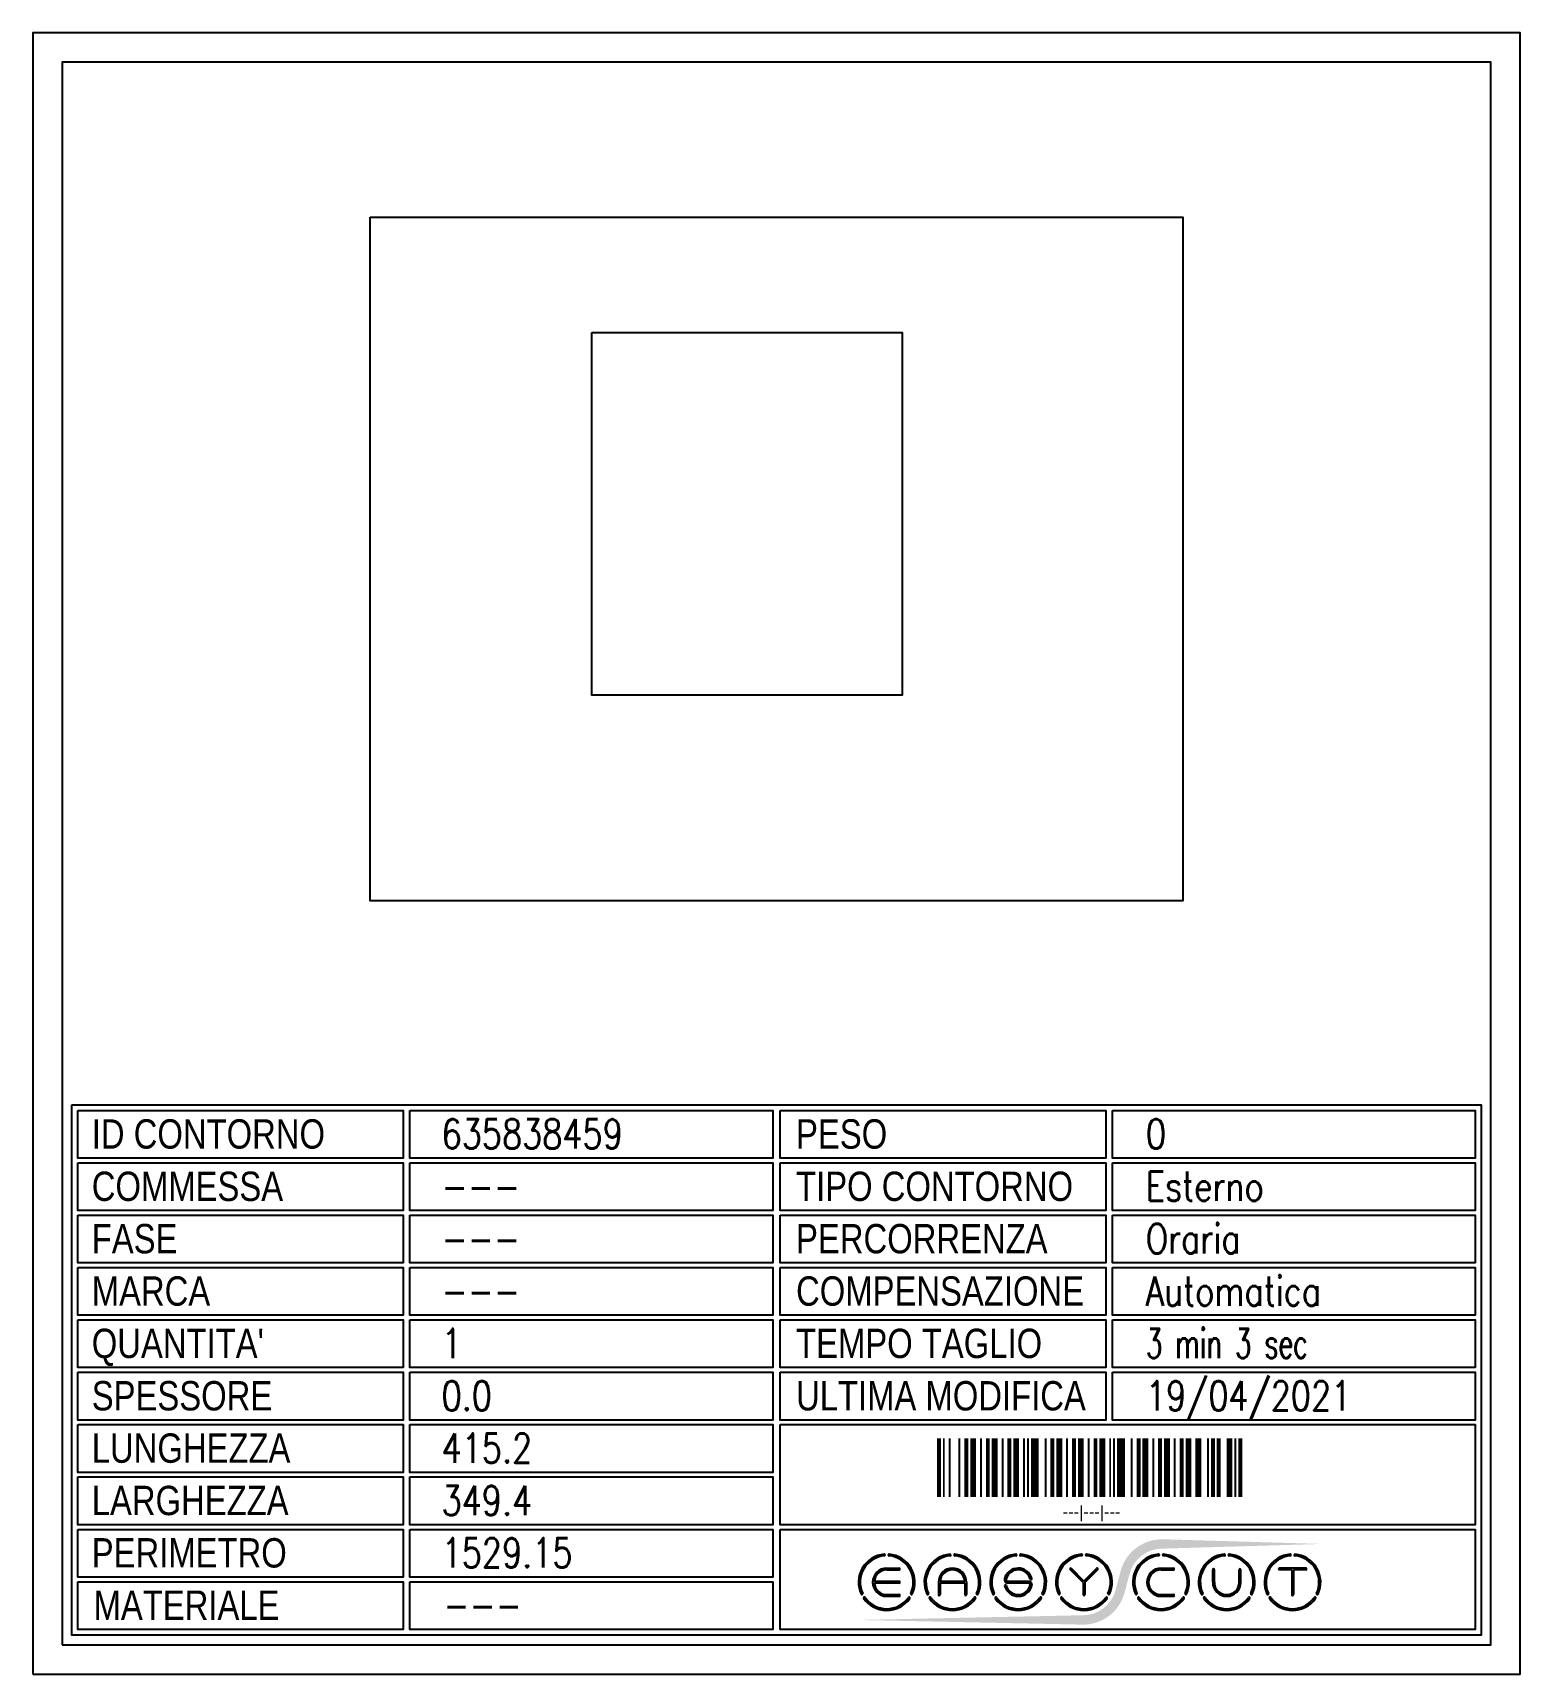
# Model space of a CAD drawing. Header units: millimetres. Extents: x -16874 to 48937, y 0 to 27575.
# Drawn here: x 33496 to 34256, y 3357 to 4196 of the extents above; entities that cross this region are included whole.
import ezdxf
from ezdxf.enums import TextEntityAlignment as Align

# ---------------------------------------------------------------- set-up
doc = ezdxf.new("R2010")
doc.units = ezdxf.units.MM
doc.styles.add('EasyCutStyle', font='romans.shx', dxfattribs={"width": 0.8})
doc.styles.add('EasyCutStyle1', font='arial.ttf', dxfattribs={"width": 0.8})
doc.styles.get("Standard").update_dxf_attribs({"font": 'arial.ttf'})

# ---------------------------------------------------------------- blocks, each defined once
blk = doc.blocks.new('*U10')
at = {"color": 5}
blk.add_lwpolyline([(0, 0), (760, 0), (760, 839), (0, 839)], close=True, dxfattribs=at)
at = {"color": 7}
blk.add_lwpolyline([(15, 15), (745, 15), (745, 824), (15, 824)], close=True, dxfattribs=at)
at = {"color": 253}
blk.add_lwpolyline([(20, 291), (740, 291), (740, 20), (20, 20)], close=True, dxfattribs=at)
at = {"color": 2}
for points in [[(22.95, 288.14), (189.28, 288.14), (189.28, 263.73), (22.95, 263.73)], [(22.95, 288.14), (189.28, 288.14), (189.28, 263.73), (22.95, 263.73)], [(381.93, 288.14), (548.25, 288.14), (548.25, 263.73), (381.93, 263.73)], [(22.95, 261.38), (189.28, 261.38), (189.28, 236.97), (22.95, 236.97)], [(381.93, 261.38), (548.25, 261.38), (548.25, 236.97), (381.93, 236.97)], [(22.95, 234.61), (189.28, 234.61), (189.28, 210.2), (22.95, 210.2)], [(381.93, 234.61), (548.25, 234.61), (548.25, 210.2), (381.93, 210.2)], [(22.95, 207.85), (189.28, 207.85), (189.28, 183.44), (22.95, 183.44)], [(381.93, 207.85), (548.25, 207.85), (548.25, 183.44), (381.93, 183.44)], [(22.95, 181.09), (189.28, 181.09), (189.28, 156.68), (22.95, 156.68)], [(381.93, 181.09), (548.25, 181.09), (548.25, 156.68), (381.93, 156.68)], [(22.95, 154.32), (189.28, 154.32), (189.28, 129.91), (22.95, 129.91)], [(381.93, 154.32), (548.25, 154.32), (548.25, 129.91), (381.93, 129.91)], [(22.95, 127.56), (189.28, 127.56), (189.28, 103.15), (22.95, 103.15)], [(22.95, 100.8), (189.28, 100.8), (189.28, 76.39), (22.95, 76.39)], [(22.95, 74.03), (189.28, 74.03), (189.28, 49.62), (22.95, 49.62)], [(22.95, 47.27), (189.28, 47.27), (189.28, 22.86), (22.95, 22.86)]]:
    blk.add_lwpolyline(points, close=True, dxfattribs=at)
at = {"color": 1}
for points in [[(192.67, 288.14), (378.07, 288.14), (378.07, 263.73), (192.67, 263.73)], [(551.65, 288.14), (737.05, 288.14), (737.05, 263.73), (551.65, 263.73)], [(192.67, 261.38), (378.07, 261.38), (378.07, 236.97), (192.67, 236.97)], [(551.65, 261.38), (737.05, 261.38), (737.05, 236.97), (551.65, 236.97)], [(192.67, 234.61), (378.07, 234.61), (378.07, 210.2), (192.67, 210.2)], [(551.65, 234.61), (737.05, 234.61), (737.05, 210.2), (551.65, 210.2)], [(192.67, 207.85), (378.07, 207.85), (378.07, 183.44), (192.67, 183.44)], [(551.65, 207.85), (737.05, 207.85), (737.05, 183.44), (551.65, 183.44)], [(192.67, 181.09), (378.07, 181.09), (378.07, 156.68), (192.67, 156.68)], [(551.65, 181.09), (737.05, 181.09), (737.05, 156.68), (551.65, 156.68)], [(192.67, 154.32), (378.07, 154.32), (378.07, 129.91), (192.67, 129.91)], [(551.65, 154.32), (737.05, 154.32), (737.05, 129.91), (551.65, 129.91)], [(192.67, 127.56), (378.07, 127.56), (378.07, 103.15), (192.67, 103.15)], [(381.93, 127.56), (737.05, 127.56), (737.05, 76.39), (381.93, 76.39)], [(192.67, 100.8), (378.07, 100.8), (378.07, 76.39), (192.67, 76.39)], [(192.67, 74.03), (378.07, 74.03), (378.07, 49.62), (192.67, 49.62)], [(381.93, 74.03), (737.05, 74.03), (737.05, 22.86), (381.93, 22.86)], [(192.67, 47.27), (378.07, 47.27), (378.07, 22.86), (192.67, 22.86)]]:
    blk.add_lwpolyline(points, close=True, dxfattribs=at)
at = {"color": 161, "style": 'EasyCutStyle1', "width": 0.8}
for s, p in [('ID CONTORNO', (30.11, 268.64)), ('PESO', (390, 268.64)), ('COMMESSA', (30.11, 241.88)), ('TIPO CONTORNO', (390, 241.88)), ('FASE', (30.11, 215.12)), ('PERCORRENZA', (390, 215.12)), ('MARCA', (30.11, 188.35)), ('COMPENSAZIONE', (390, 188.35)), ("QUANTITA'", (30.11, 161.59)), ('TEMPO TAGLIO', (390, 161.59)), ('SPESSORE', (30.11, 134.82)), ('ULTIMA MODIFICA', (390, 134.82)), ('LUNGHEZZA', (30.11, 108.06)), ('LARGHEZZA', (30.11, 81.3)), ('PERIMETRO', (30.11, 54.53)), ('MATERIALE', (31.03, 27.77))]:
    blk.add_text(s, height=15, dxfattribs=at).set_placement(p)
at = {"style": 'EasyCutStyle'}
for tag, p, width in [('IDSHAPE', (208.88, 268.64), 0.8), ('WEIGTHSHAPE', (568.78, 268.64), 0.8), ('ORDERSHAPE', (208.88, 241.88), 0.8), ('TYPESHAPE', (568.78, 241.88), 0.8), ('PHASESHAPE', (208.88, 215.12), 0.8), ('JOUSHAPE', (568.78, 215.12), 0.8), ('MKSHAPE', (208.88, 188.35), 0.8), ('COMPSHAPE', (568.78, 188.35), 0.8), ('QTASHAPE', (208.88, 161.59), 0.8), ('TIMECUTSHAPE', (568.78, 161.59), 0.65), ('TKSHAPE', (208.88, 134.82), 0.8), ('LASTMODIFYSHAPE', (568.78, 134.82), 0.8), ('LENGTHSHAPE', (208.88, 108.06), 0.8), ('HEIGHTSHAPE', (208.88, 81.3), 0.8), ('PERIMETERSHAPE', (208.88, 54.53), 0.8), ('MATSHAPE', (209.8, 27.77), 0.8)]:
    blk.add_attdef(tag, p, '', height=15, dxfattribs=dict(at, width=width))
blk = doc.blocks.new('Logo')
h = blk.add_hatch(color=256)
h.set_gradient(color1=(255, 0, 0), color2=(255, 255, 0), tint=1)
h.paths.add_polyline_path([(20.48, 4.44, -0.339454), (37.06, 17.17), (118.64, 19.57), (37.06, 21.97, 0.339454), (15.84, 5.69), (13.2, -4.16, -0.339454), (-3.38, -16.88), (-118.22, -19.28), (-3.38, -21.68, 0.339454), (17.84, -5.4)])
for color, points in [(140, [(-115.95, -5.72, -1), (-116.73, -6.09, -0.520567), (-104.94, 14.35, -1), (-104.86, 13.48, 0.520567)]), (140, [(-91.41, -5.72, 1), (-90.63, -6.09, 0.520567), (-102.42, 14.35, 0.916853), (-102.57, 13.5, 0.043377), (-102.5, 13.48, -0.520567)]), (140, [(-82.35, -5.72, -1), (-83.13, -6.09, -0.520567), (-71.34, 14.35, -1), (-71.26, 13.48, 0.520567)]), (140, [(-57.81, -5.72, 1), (-57.03, -6.09, 0.520567), (-68.82, 14.35, 1), (-68.9, 13.48, -0.520567)]), (140, [(-48.75, -5.72, -1), (-49.53, -6.09, -0.520567), (-37.74, 14.35, -1), (-37.66, 13.48, 0.520567)]), (140, [(-24.21, -5.72, 1), (-23.43, -6.09, 0.520567), (-35.22, 14.35, 1), (-35.3, 13.48, -0.520567)]), (140, [(-15.15, -5.72, -1), (-15.93, -6.09, -0.520567), (-4.14, 14.35, -1), (-4.06, 13.48, 0.520567)]), (140, [(9.39, -5.72, 1), (10.17, -6.09, 0.520567), (-1.62, 14.35, 1), (-1.7, 13.48, -0.520567)]), (140, [(24.21, -5.72, -1), (23.43, -6.09, -0.520567), (35.22, 14.35, -1), (35.3, 13.48, 0.520567)]), (140, [(48.75, -5.72, 1), (49.53, -6.09, 0.520567), (37.74, 14.35, 1), (37.66, 13.48, -0.520567)]), (140, [(57.81, -5.72, -1), (57.03, -6.09, -0.520567), (68.82, 14.35, -1), (68.9, 13.48, 0.520567)]), (140, [(82.35, -5.72, 1), (83.13, -6.09, 0.520567), (71.34, 14.35, 1), (71.26, 13.48, -0.520567)]), (140, [(91.41, -5.72, -1), (90.63, -6.09, -0.520567), (102.42, 14.35, -1), (102.5, 13.48, 0.520567)]), (140, [(115.95, -5.72, 1), (116.73, -6.09, 0.520567), (104.94, 14.35, 1), (104.86, 13.48, -0.520567)]), (256, [(-97.34, 0.43), (-110, 0.43, -0.394366), (-103.68, 6.34), (-97.34, 6.34, 1), (-97.34, 7.2), (-103.68, 7.2, 1), (-103.68, -7.2), (-97.34, -7.2, 1), (-97.34, -6.34), (-103.68, -6.34, -0.394366), (-110, -0.43), (-97.34, -0.43, 1)]), (256, [(-31.16, -0.43, -0.486114), (-30.32, -1.5, -0.776377), (-42.6, -1.64, 1), (-43.43, -1.86, 0.776377), (-29.48, -1.71, 0.486114), (-31.16, 0.43), (-41.8, 0.43, -0.486114), (-42.64, 1.5, -0.776377), (-30.36, 1.64, 1), (-29.53, 1.86, 0.776377), (-43.48, 1.71, 0.486114), (-41.8, -0.43)]), (256, [(-9.34, 7.07, 1), (-9.95, 6.46), (-3.31, -0.18), (-3.31, -6.34, 1), (-2.45, -6.34), (-2.45, -0.18), (4.19, 6.46, 1), (3.58, 7.07), (-2.88, 0.61)]), (256, [(36.48, -7.2), (42.82, -7.2, 1), (42.82, -6.34), (36.48, -6.34, -1), (36.48, 6.34), (42.82, 6.34, 1), (42.82, 7.2), (36.48, 7.2, 1)]), (256, [(63.74, 0), (63.74, 6.34, 1), (62.88, 6.34), (62.88, 0, 1), (77.28, 0), (77.28, 6.34, 1), (76.42, 6.34), (76.42, 0, -1)]), (256, [(96.91, 7.2, 1), (96.91, 6.34), (103.25, 6.34), (103.25, -6.34, 1), (104.11, -6.34), (104.11, 6.34), (110.45, 6.34, 1), (110.45, 7.2)]), (140, [(-91.88, -8.26, 1), (-92.59, -7.76, -0.520567), (-114.77, -7.76, 1), (-115.48, -8.26, 0.520567)]), (140, [(-58.28, -8.26, 1), (-58.99, -7.76, -0.520567), (-81.17, -7.76, 1), (-81.88, -8.26, 0.520567)]), (140, [(-24.68, -8.26, 1), (-25.39, -7.76, -0.520567), (-47.57, -7.76, 1), (-48.28, -8.26, 0.520567)]), (140, [(8.92, -8.26, 1), (8.21, -7.76, -0.520567), (-13.97, -7.76, 1), (-14.68, -8.26, 0.520567)]), (140, [(48.28, -8.26, 1), (47.57, -7.76, -0.520567), (25.39, -7.76, 1), (24.68, -8.26, 0.520567)]), (140, [(81.88, -8.26, 1), (81.17, -7.76, -0.520567), (58.99, -7.76, 1), (58.28, -8.26, 0.520567)]), (140, [(115.48, -8.26, 1), (114.77, -7.76, -0.520567), (92.59, -7.76, 1), (91.88, -8.26, 0.520567)])]:
    blk.add_hatch(color=color).paths.add_polyline_path(points)
h = blk.add_hatch(color=256)
h.paths.add_polyline_path([(-63.74, -0.43), (-63.74, -6.34, 1), (-62.88, -6.34), (-62.88, 0, 1), (-77.28, 0), (-77.28, -6.34, 1), (-76.42, -6.34), (-76.42, -0.43)])
h.paths.add_polyline_path([(-76.4, 0.43, -0.933992), (-63.76, 0.43)], flags=16)
for p, q in [((-97.34, 0.43), (-110, 0.43)), ((-103.68, 7.2), (-97.34, 7.2)), ((-103.68, 6.34), (-97.34, 6.34)), ((-77.28, 0), (-77.28, -6.34)), ((-63.76, 0.43), (-76.4, 0.43)), ((-62.88, 0), (-62.88, -6.34)), ((-31.16, 0.43), (-41.8, 0.43)), ((-3.31, -0.18), (-9.95, 6.46)), ((-2.88, 0.61), (-9.34, 7.07)), ((-2.88, 0.61), (3.58, 7.07)), ((-2.45, -0.18), (4.19, 6.46)), ((36.48, 7.2), (42.82, 7.2)), ((36.48, 6.34), (42.82, 6.34)), ((62.88, 0), (62.88, 6.34)), ((63.74, 0), (63.74, 6.34)), ((76.42, 0), (76.42, 6.34)), ((77.28, 0), (77.28, 6.34)), ((110.45, 7.2), (96.91, 7.2)), ((103.25, 6.34), (96.91, 6.34)), ((103.25, 6.34), (103.25, -6.34)), ((104.11, 6.34), (104.11, -6.34)), ((110.45, 6.34), (104.11, 6.34)), ((-97.34, -0.43), (-110, -0.43)), ((-103.68, -6.34), (-97.34, -6.34)), ((-103.68, -7.2), (-97.34, -7.2)), ((-76.42, -0.43), (-76.42, -6.34)), ((-63.74, -0.43), (-76.42, -0.43)), ((-63.74, -0.43), (-63.74, -6.34)), ((-31.16, -0.43), (-41.8, -0.43)), ((-3.31, -0.18), (-3.31, -6.34)), ((-2.45, -0.18), (-2.45, -6.34)), ((36.48, -6.34), (42.82, -6.34)), ((36.48, -7.2), (42.82, -7.2))]:
    blk.add_line(p, q)
at = {"color": 140}
for centre, radius, start, end in [((-103.68, 0), 14.4, 95, 205), ((-103.68, 0), 13.54, 95, 205), ((-104.9, 13.91), 0.432, 275, 95), ((-102.46, 13.91), 0.432, 85, 265), ((-103.68, 0), 13.54, 335, 85), ((-103.68, 0), 14.4, 335, 85), ((-70.08, 0), 14.4, 95, 205), ((-70.08, 0), 13.54, 95, 205), ((-71.3, 13.91), 0.432, 275, 95), ((-68.86, 13.91), 0.432, 85, 265), ((-70.08, 0), 13.54, 335, 85), ((-70.08, 0), 14.4, 335, 85), ((-36.48, 0), 14.4, 95, 205), ((-36.48, 0), 13.54, 95, 205), ((-37.7, 13.91), 0.432, 275, 95), ((-35.26, 13.91), 0.432, 85, 265), ((-36.48, 0), 13.54, 335, 85), ((-36.48, 0), 14.4, 335, 85), ((-2.88, 0), 14.4, 95, 205), ((-2.88, 0), 13.54, 95, 205), ((-4.1, 13.91), 0.432, 275, 95), ((-1.66, 13.91), 0.432, 85, 265), ((-2.88, 0), 13.54, 335, 85), ((-2.88, 0), 14.4, 335, 85), ((36.48, 0), 14.4, 95, 205), ((36.48, 0), 13.54, 95, 205), ((35.26, 13.91), 0.432, 275, 95), ((37.7, 13.91), 0.432, 85, 265), ((36.48, 0), 13.54, 335, 85), ((36.48, 0), 14.4, 335, 85), ((70.08, 0), 14.4, 95, 205), ((70.08, 0), 13.54, 95, 205), ((68.86, 13.91), 0.432, 275, 95), ((71.3, 13.91), 0.432, 85, 265), ((70.08, 0), 13.54, 335, 85), ((70.08, 0), 14.4, 335, 85), ((103.68, 0), 14.4, 95, 205), ((103.68, 0), 13.54, 95, 205), ((102.46, 13.91), 0.432, 275, 95), ((104.9, 13.91), 0.432, 85, 265), ((103.68, 0), 13.54, 335, 85), ((103.68, 0), 14.4, 335, 85), ((-116.34, -5.9), 0.432, 205, 25), ((-115.12, -8.01), 0.432, 35, 215), ((-103.68, 0), 14.4, 215, 325), ((-103.68, 0), 13.54, 215, 325), ((-92.24, -8.01), 0.432, 325, 145), ((-91.02, -5.9), 0.432, 155, 335), ((-82.74, -5.9), 0.432, 205, 25), ((-81.52, -8.01), 0.432, 35, 215), ((-70.08, 0), 14.4, 215, 325), ((-70.08, 0), 13.54, 215, 325), ((-58.64, -8.01), 0.432, 325, 145), ((-57.42, -5.9), 0.432, 155, 335), ((-49.14, -5.9), 0.432, 205, 25), ((-47.92, -8.01), 0.432, 35, 215), ((-36.48, 0), 14.4, 215, 325), ((-36.48, 0), 13.54, 215, 325), ((-25.04, -8.01), 0.432, 325, 145), ((-23.82, -5.9), 0.432, 155, 335), ((-15.54, -5.9), 0.432, 205, 25), ((-14.32, -8.01), 0.432, 35, 215), ((-2.88, 0), 14.4, 215, 325), ((-2.88, 0), 13.54, 215, 325), ((8.56, -8.01), 0.432, 325, 145), ((9.78, -5.9), 0.432, 155, 335), ((23.82, -5.9), 0.432, 205, 25), ((25.04, -8.01), 0.432, 35, 215), ((36.48, 0), 14.4, 215, 325), ((36.48, 0), 13.54, 215, 325), ((47.92, -8.01), 0.432, 325, 145), ((49.14, -5.9), 0.432, 155, 335), ((57.42, -5.9), 0.432, 205, 25), ((58.64, -8.01), 0.432, 35, 215), ((70.08, 0), 14.4, 215, 325), ((70.08, 0), 13.54, 215, 325), ((81.52, -8.01), 0.432, 325, 145), ((82.74, -5.9), 0.432, 155, 335), ((91.02, -5.9), 0.432, 205, 25), ((92.24, -8.01), 0.432, 35, 215), ((103.68, 0), 14.4, 215, 325), ((103.68, 0), 13.54, 215, 325), ((115.12, -8.01), 0.432, 325, 145), ((116.34, -5.9), 0.432, 155, 335)]:
    blk.add_arc(centre, radius, start, end, dxfattribs=at)
for centre, radius, start, end in [((-103.68, 0), 7.2, 90, 270), ((-103.68, 0), 6.34, 90, 176.09044), ((-97.34, 6.77), 0.432, 270, 90), ((-97.34, 0), 0.432, 270, 90), ((-70.08, 0), 7.2, 0, 180), ((-70.08, 0), 6.34, 3.90956, 176.09044), ((-41.8, 1.3), 1.73, 166.29977, 270), ((-36.48, 0), 7.2, 15, 166.29977), ((-41.8, 1.3), 0.864, 166.29977, 270), ((-36.48, 0), 6.34, 15, 166.29977), ((-31.16, -1.3), 1.73, 346.29977, 90), ((-29.94, 1.75), 0.432, 195, 15), ((-9.65, 6.77), 0.432, 45, 225), ((3.89, 6.77), 0.432, 315, 135), ((36.48, 0), 7.2, 90, 270), ((36.48, 0), 6.34, 90, 270), ((42.82, 6.77), 0.432, 270, 90), ((63.31, 6.34), 0.432, 0, 180), ((70.08, 0), 7.2, 180, 0), ((70.08, 0), 6.34, 180, 0), ((76.85, 6.34), 0.432, 0, 180), ((96.91, 6.77), 0.432, 90, 270), ((110.45, 6.77), 0.432, 270, 90), ((-103.68, 0), 6.34, 183.90956, 270), ((-97.34, -6.77), 0.432, 270, 90), ((-76.85, -6.34), 0.432, 180, 0), ((-63.31, -6.34), 0.432, 180, 0), ((-43.02, -1.75), 0.432, 15, 195), ((-36.48, 0), 7.2, 195, 346.29977), ((-36.48, 0), 6.34, 195, 346.29977), ((-31.16, -1.3), 0.864, 346.29977, 90), ((-2.88, -6.34), 0.432, 180, 0), ((42.82, -6.77), 0.432, 270, 90), ((103.68, -6.34), 0.432, 180, 0)]:
    blk.add_arc(centre, radius, start, end)
blk = doc.blocks.new('BARCODE128_635838459', base_point=(34035.91, 3435.54))
at = {"linetype": 'Continuous'}
for points, const_width in [([(34036.91, 3435.54), (34036.91, 3465.54)], 2), ([(34039.41, 3435.54), (34039.41, 3465.54)], 1), ([(34042.41, 3435.54), (34042.41, 3465.54)], 1), ([(34047.41, 3435.54), (34047.41, 3465.54)], 1), ([(34050.91, 3435.54), (34050.91, 3465.54)], 2), ([(34054.41, 3435.54), (34054.41, 3465.54)], 3), ([(34058.41, 3435.54), (34058.41, 3465.54)], 1), ([(34061.91, 3435.54), (34061.91, 3465.54)], 2), ([(34065.41, 3435.54), (34065.41, 3465.54)], 3), ([(34069.41, 3435.54), (34069.41, 3465.54)], 1), ([(34072.91, 3435.54), (34072.91, 3465.54)], 2), ([(34076.41, 3435.54), (34076.41, 3465.54)], 3), ([(34080.41, 3435.54), (34080.41, 3465.54)], 1), ([(34082.41, 3435.54), (34082.41, 3465.54)], 1), ([(34085.91, 3435.54), (34085.91, 3465.54)], 4), ([(34091.41, 3435.54), (34091.41, 3465.54)], 1), ([(34094.91, 3435.54), (34094.91, 3465.54)], 2), ([(34098.41, 3435.54), (34098.41, 3465.54)], 3), ([(34102.41, 3435.54), (34102.41, 3465.54)], 1), ([(34105.91, 3435.54), (34105.91, 3465.54)], 2), ([(34109.41, 3435.54), (34109.41, 3465.54)], 3), ([(34113.41, 3435.54), (34113.41, 3465.54)], 1), ([(34116.91, 3435.54), (34116.91, 3465.54)], 2), ([(34120.41, 3435.54), (34120.41, 3465.54)], 3), ([(34124.41, 3435.54), (34124.41, 3465.54)], 1), ([(34126.41, 3435.54), (34126.41, 3465.54)], 1), ([(34129.91, 3435.54), (34129.91, 3465.54)], 4), ([(34135.41, 3435.54), (34135.41, 3465.54)], 1), ([(34138.91, 3435.54), (34138.91, 3465.54)], 2), ([(34142.41, 3435.54), (34142.41, 3465.54)], 3), ([(34146.41, 3435.54), (34146.41, 3465.54)], 1), ([(34149.91, 3435.54), (34149.91, 3465.54)], 2), ([(34153.41, 3435.54), (34153.41, 3465.54)], 3), ([(34157.41, 3435.54), (34157.41, 3465.54)], 1), ([(34160.91, 3435.54), (34160.91, 3465.54)], 2), ([(34164.41, 3435.54), (34164.41, 3465.54)], 3), ([(34169.41, 3435.54), (34169.41, 3465.54)], 3), ([(34174.41, 3435.54), (34174.41, 3465.54)], 1), ([(34176.91, 3435.54), (34176.91, 3465.54)], 2), ([(34179.91, 3435.54), (34179.91, 3465.54)], 2), ([(34185.41, 3435.54), (34185.41, 3465.54)], 3), ([(34188.41, 3435.54), (34188.41, 3465.54)], 1), ([(34190.91, 3435.54), (34190.91, 3465.54)], 2)]:
    blk.add_lwpolyline(points, dxfattribs=dict(at, const_width=const_width))
blk.add_text('---|---|---', height=6).set_placement((34114.91, 3425.04), align=Align.CENTER)

msp = doc.modelspace()

# ---------------------------------------------------------------- linework, layer by layer
at = {"color": 1}
msp.add_lwpolyline([(33668.32, 4102), (34083.5, 4102), (34083.5, 3752.6), (33668.32, 3752.6)], close=True, dxfattribs=at)
at = {"color": 3}
msp.add_lwpolyline([(33781.62, 4043.14), (33940.19, 4043.14), (33940.19, 3857.81), (33781.62, 3857.81)], close=True, dxfattribs=at)

# ---------------------------------------------------------------- block references
msp.add_blockref('*U10', (33495.91, 3357.3)).add_auto_attribs({'IDSHAPE': '635838459', 'ORDERSHAPE': '---', 'PHASESHAPE': '---', 'MKSHAPE': '---', 'TKSHAPE': '0.0', 'LENGTHSHAPE': '415.2', 'HEIGHTSHAPE': '349.4', 'MATSHAPE': '---', 'LASTMODIFYSHAPE': '19/04/2021', 'PERIMETERSHAPE': '1529.15', 'WEIGTHSHAPE': '0', 'TYPESHAPE': 'Esterno', 'JOUSHAPE': 'Oraria', 'COMPSHAPE': 'Automatica', 'TIMECUTSHAPE': '3 min 3 sec', 'QTASHAPE': '1'})
for name, p in [('BARCODE128_635838459', (33957.91, 3447.8)), ('Logo', (34035.91, 3404.3))]:
    msp.add_blockref(name, p)

doc.saveas('drawing.dxf')
